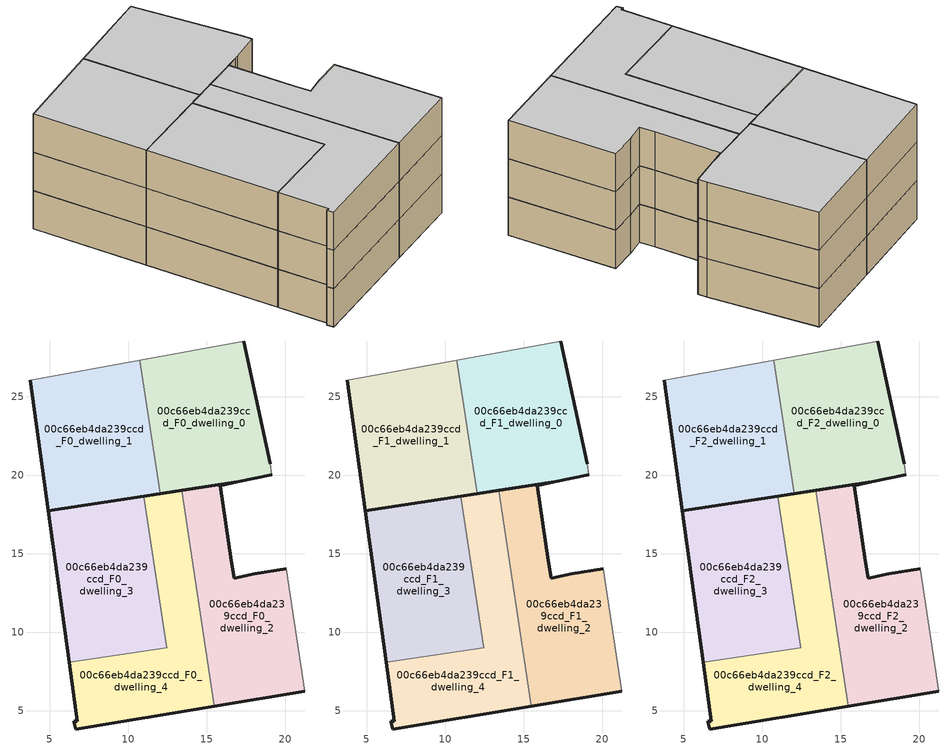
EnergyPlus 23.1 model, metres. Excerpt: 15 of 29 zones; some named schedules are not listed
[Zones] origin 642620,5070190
00c66eb4da239ccd_F0_dwelling_0
 floor ground (EU_floor_Construction): 19.16,20.05 19.06,20.75 17.36,28.56 10.75,27.34 12.04,18.84 16.99,19.59 z0
 wall outside (EU_wall_Construction): 19.16,20.05 16.99,19.59 12.04,18.84 / 17.36,28.56 19.06,20.75 z0:3
 wall adiabatic (EU_wall_Construction): 19.06,20.75 19.16,20.05 / 10.75,27.34 17.36,28.56 z0:3
 wall to 00c66eb4da239ccd_F0_dwelling_1 (EU_wall_Construction): 12.04,18.84 10.75,27.34 z0:3
00c66eb4da239ccd_F0_dwelling_1
 floor ground (EU_floor_Construction): 12.04,18.84 10.75,27.34 3.76,26.06 4.9,17.76 z0
 wall outside (EU_wall_Construction): 12.04,18.84 4.9,17.76 3.76,26.06 z0:3
 wall adiabatic (EU_wall_Construction): 3.76,26.06 10.75,27.34 z0:3
00c66eb4da239ccd_F0_dwelling_2
 floor ground (EU_floor_Construction): 21.26,6.24 20.06,14.05 18.06,13.75 16.76,13.45 16.56,14.55 15.86,19.35 16.99,19.59 13.41,19.05 15.5,5.29 z0
 wall outside (EU_wall_Construction): 21.26,6.24 15.5,5.29 / 13.41,19.05 16.99,19.59 15.86,19.35 16.56,14.55 16.76,13.45 18.06,13.75 20.06,14.05 z0:3
 wall adiabatic (EU_wall_Construction): 20.06,14.05 21.26,6.24 z0:3
 wall to 00c66eb4da239ccd_F0_dwelling_4 (EU_wall_Construction): 15.5,5.29 13.41,19.05 z0:3
00c66eb4da239ccd_F0_dwelling_3
 floor ground (EU_floor_Construction): 12.45,9.02 10.99,18.68 4.9,17.76 6.24,8.08 z0
 wall outside (EU_wall_Construction): 6.24,8.08 4.9,17.76 10.99,18.68 z0:3
 wall to 00c66eb4da239ccd_F0_dwelling_4 (EU_wall_Construction): 10.99,18.68 12.45,9.02 6.24,8.08 z0:3
00c66eb4da239ccd_F0_dwelling_4
 floor ground (EU_floor_Construction): 15.5,5.29 13.41,19.05 10.99,18.68 12.45,9.02 6.24,8.08 6.75,4.34 6.55,4.34 6.65,3.84 z0
 wall outside (EU_wall_Construction): 10.99,18.68 13.41,19.05 / 15.5,5.29 6.65,3.84 6.55,4.34 6.75,4.34 6.24,8.08 z0:3
00c66eb4da239ccd_F1_dwelling_0
 floor to 00c66eb4da239ccd_F0_dwelling_0 (EU_floor_Construction): 19.16,20.05 19.06,20.75 17.36,28.56 10.75,27.34 12.04,18.84 16.99,19.59 z3
 wall outside (EU_wall_Construction): 19.16,20.05 16.99,19.59 12.04,18.84 / 17.36,28.56 19.06,20.75 z3:6
 wall adiabatic (EU_wall_Construction): 19.06,20.75 19.16,20.05 / 10.75,27.34 17.36,28.56 z3:6
 wall to 00c66eb4da239ccd_F1_dwelling_1 (EU_wall_Construction): 12.04,18.84 10.75,27.34 z3:6
00c66eb4da239ccd_F1_dwelling_1
 floor to 00c66eb4da239ccd_F0_dwelling_1 (EU_floor_Construction): 12.04,18.84 10.75,27.34 3.75,26.06 4.9,17.76 z3
 wall outside (EU_wall_Construction): 12.04,18.84 4.9,17.76 3.76,26.06 z3:6
 wall adiabatic (EU_wall_Construction): 3.76,26.06 10.75,27.34 z3:6
00c66eb4da239ccd_F1_dwelling_2
 floor to 00c66eb4da239ccd_F0_dwelling_2 (EU_floor_Construction): 21.26,6.24 20.06,14.05 18.06,13.75 16.76,13.45 16.56,14.55 15.86,19.35 16.99,19.59 13.41,19.05 15.5,5.29 z3
 wall outside (EU_wall_Construction): 21.26,6.24 15.5,5.29 / 13.41,19.05 16.99,19.59 15.86,19.35 16.56,14.55 16.76,13.45 18.06,13.75 20.06,14.05 z3:6
 wall adiabatic (EU_wall_Construction): 20.06,14.05 21.26,6.24 z3:6
 wall to 00c66eb4da239ccd_F1_dwelling_4 (EU_wall_Construction): 15.5,5.29 13.41,19.05 z3:6
00c66eb4da239ccd_F1_dwelling_3
 floor to 00c66eb4da239ccd_F0_dwelling_3 (EU_floor_Construction): 12.45,9.02 10.99,18.68 4.9,17.76 6.24,8.08 z3
 wall outside (EU_wall_Construction): 6.24,8.08 4.9,17.76 10.99,18.68 z3:6
 wall to 00c66eb4da239ccd_F1_dwelling_4 (EU_wall_Construction): 10.99,18.68 12.45,9.02 6.24,8.08 z3:6
00c66eb4da239ccd_F1_dwelling_4
 floor to 00c66eb4da239ccd_F0_dwelling_4 (EU_floor_Construction): 15.5,5.29 13.41,19.05 10.99,18.68 12.45,9.02 6.24,8.08 6.75,4.34 6.55,4.34 6.65,3.84 z3
 wall outside (EU_wall_Construction): 10.99,18.68 13.41,19.05 / 15.5,5.29 6.65,3.84 6.55,4.34 6.75,4.34 6.24,8.08 z3:6
00c66eb4da239ccd_F2_dwelling_0
 floor to 00c66eb4da239ccd_F1_dwelling_0 (EU_floor_Construction): 19.16,20.05 19.06,20.75 17.36,28.56 10.75,27.34 12.04,18.84 16.99,19.59 z6
 wall outside (EU_wall_Construction): 19.16,20.05 16.99,19.59 12.04,18.84 / 17.36,28.56 19.06,20.75 z6:9
 wall adiabatic (EU_wall_Construction): 19.06,20.75 19.16,20.05 / 10.75,27.34 17.36,28.56 z6:9
 wall to 00c66eb4da239ccd_F2_dwelling_1 (EU_wall_Construction): 12.04,18.84 10.75,27.34 z6:9
 ceiling to 00c66eb4da239ccd_F3_dwelling_0 (EU_floor_Construction): 17.36,28.56 19.06,20.75 19.16,20.05 16.99,19.59 12.04,18.84 10.75,27.34 z9
00c66eb4da239ccd_F2_dwelling_1
 floor to 00c66eb4da239ccd_F1_dwelling_1 (EU_floor_Construction): 12.04,18.84 10.75,27.34 3.75,26.06 4.9,17.76 z6
 wall outside (EU_wall_Construction): 12.04,18.84 4.9,17.76 3.76,26.06 z6:9
 wall adiabatic (EU_wall_Construction): 3.76,26.06 10.75,27.34 z6:9
 ceiling to 00c66eb4da239ccd_F3_dwelling_1 (EU_floor_Construction): 10.75,27.34 12.04,18.84 4.9,17.76 3.75,26.06 z9
00c66eb4da239ccd_F2_dwelling_2
 floor to 00c66eb4da239ccd_F1_dwelling_2 (EU_floor_Construction): 21.26,6.24 20.06,14.05 18.06,13.75 16.76,13.45 16.56,14.55 15.86,19.35 16.99,19.59 13.41,19.05 15.5,5.29 z6
 wall outside (EU_wall_Construction): 21.26,6.24 15.5,5.29 / 13.41,19.05 16.99,19.59 15.86,19.35 16.56,14.55 16.76,13.45 18.06,13.75 20.06,14.05 z6:9
 wall adiabatic (EU_wall_Construction): 20.06,14.05 21.26,6.24 z6:9
 wall to 00c66eb4da239ccd_F2_dwelling_4 (EU_wall_Construction): 15.5,5.29 13.41,19.05 z6:9
 ceiling to 00c66eb4da239ccd_F3_dwelling_2 (EU_floor_Construction): 16.99,19.59 15.86,19.35 16.56,14.55 16.76,13.45 18.06,13.75 20.06,14.05 21.26,6.24 15.5,5.29 13.41,19.05 z9
00c66eb4da239ccd_F2_dwelling_3
 floor to 00c66eb4da239ccd_F1_dwelling_3 (EU_floor_Construction): 12.45,9.02 10.99,18.68 4.9,17.76 6.24,8.08 z6
 wall outside (EU_wall_Construction): 6.24,8.08 4.9,17.76 10.99,18.68 z6:9
 wall to 00c66eb4da239ccd_F2_dwelling_4 (EU_wall_Construction): 10.99,18.68 12.45,9.02 6.24,8.08 z6:9
 ceiling to 00c66eb4da239ccd_F3_dwelling_3 (EU_floor_Construction): 10.99,18.68 12.45,9.02 6.24,8.08 4.9,17.76 z9
00c66eb4da239ccd_F2_dwelling_4
 floor to 00c66eb4da239ccd_F1_dwelling_4 (EU_floor_Construction): 15.5,5.29 13.41,19.05 10.99,18.68 12.45,9.02 6.24,8.08 6.75,4.34 6.55,4.34 6.65,3.84 z6
 wall outside (EU_wall_Construction): 10.99,18.68 13.41,19.05 / 15.5,5.29 6.65,3.84 6.55,4.34 6.75,4.34 6.24,8.08 z6:9
 ceiling to 00c66eb4da239ccd_F3_dwelling_4 (EU_floor_Construction): 13.41,19.05 15.5,5.29 6.65,3.84 6.55,4.34 6.75,4.34 6.24,8.08 12.45,9.02 10.99,18.68 z9
[Building]
EU S2 Campaign: North Axis=0; Terrain=City; Solar Distribution=FullExterior
[Site:Location]
Lyon-Bron: Latitude=45.75; Longitude=5; Time Zone=1; Elevation=198
[SizingPeriod:WeatherFileDays]
AnnualSizingPeriod: Begin Month=1; Begin Day of Month=1; End Month=12; End Day of Month=31; Day of Week for Start Day=Monday; Use Weather File Daylight Saving Period=No; Use Weather File Rain and Snow Indicators=No
[MATERIAL]
EU_InternalMass_Material: Roughness=MediumRough; Thickness=0.1; Conductivity=1; Density=1800; Specific Heat=900; Thermal Absorptance=0.9; Solar Absorptance=0.7; Visible Absorptance=0.7
[MATERIAL:NOMASS] Roughness=MediumRough; Thermal Absorptance=0.9; Solar Absorptance=0.7; Visible Absorptance=0.7
Name | Thermal Resistance
EU_wall_NoMass | 0.776494
EU_floor_NoMass | 0.421597
[CONSTRUCTION]
EU_wall_Construction: EU_wall_NoMass
EU_floor_Construction: EU_floor_NoMass
EU_InternalMass_Construction: EU_InternalMass_Material
[ZONE] Type=1; Multiplier=1; Ceiling Height=autocalculate; Floor Area=autocalculate; Part of Total Floor Area=Yes
Name | Volume
00c66eb4da239ccd_F0_dwelling_0 | 182.479
00c66eb4da239ccd_F1_dwelling_0; 00c66eb4da239ccd_F2_dwelling_0 | 182.48
00c66eb4da239ccd_F0_dwelling_1 | 182.449
00c66eb4da239ccd_F1_dwelling_1; 00c66eb4da239ccd_F2_dwelling_1 | 182.448
00c66eb4da239ccd_F0_dwelling_2 | 182.441
00c66eb4da239ccd_F1_dwelling_2; 00c66eb4da239ccd_F2_dwelling_2 | 182.443
00c66eb4da239ccd_F0_dwelling_3 | 182.473
00c66eb4da239ccd_F1_dwelling_3; 00c66eb4da239ccd_F2_dwelling_3 | 182.472
00c66eb4da239ccd_F0_dwelling_4 | 182.438
00c66eb4da239ccd_F1_dwelling_4; 00c66eb4da239ccd_F2_dwelling_4 | 182.437
[INTERNALMASS] Construction=EU_InternalMass_Construction
Name | Zone or ZoneList | Surface Area
00c66eb4da239ccd_F0_dwelling_0_EU_InternalMass | 00c66eb4da239ccd_F0_dwelling_0 | 60.8265
00c66eb4da239ccd_F0_dwelling_1_EU_InternalMass | 00c66eb4da239ccd_F0_dwelling_1 | 60.8153
00c66eb4da239ccd_F0_dwelling_2_EU_InternalMass | 00c66eb4da239ccd_F0_dwelling_2 | 60.8136
00c66eb4da239ccd_F0_dwelling_3_EU_InternalMass | 00c66eb4da239ccd_F0_dwelling_3 | 60.8235
00c66eb4da239ccd_F0_dwelling_4_EU_InternalMass | 00c66eb4da239ccd_F0_dwelling_4 | 60.8121
00c66eb4da239ccd_F1_dwelling_0_EU_InternalMass | 00c66eb4da239ccd_F1_dwelling_0 | 60.8265
00c66eb4da239ccd_F1_dwelling_1_EU_InternalMass | 00c66eb4da239ccd_F1_dwelling_1 | 60.8153
00c66eb4da239ccd_F1_dwelling_2_EU_InternalMass | 00c66eb4da239ccd_F1_dwelling_2 | 60.8136
00c66eb4da239ccd_F1_dwelling_3_EU_InternalMass | 00c66eb4da239ccd_F1_dwelling_3 | 60.8235
00c66eb4da239ccd_F1_dwelling_4_EU_InternalMass | 00c66eb4da239ccd_F1_dwelling_4 | 60.8121
00c66eb4da239ccd_F2_dwelling_0_EU_InternalMass | 00c66eb4da239ccd_F2_dwelling_0 | 60.8265
00c66eb4da239ccd_F2_dwelling_1_EU_InternalMass | 00c66eb4da239ccd_F2_dwelling_1 | 60.8153
00c66eb4da239ccd_F2_dwelling_2_EU_InternalMass | 00c66eb4da239ccd_F2_dwelling_2 | 60.8136
00c66eb4da239ccd_F2_dwelling_3_EU_InternalMass | 00c66eb4da239ccd_F2_dwelling_3 | 60.8235
00c66eb4da239ccd_F2_dwelling_4_EU_InternalMass | 00c66eb4da239ccd_F2_dwelling_4 | 60.8121
[OTHEREQUIPMENT] Fuel Type=Electricity; Design Level Calculation Method=Watts/Area; Power per Zone Floor Area=1; Fraction Latent=0; Fraction Radiant=0; Fraction Lost=0; Carbon Dioxide Generation Rate=0; EndUse Subcategory=EU_Step8_InternalGains
Name | Zone or ZoneList or Space or SpaceList | Schedule
EU_Step8_InternalGain_00c66eb4da239ccd_F0_dwelling_0_f000 | 00c66eb4da239ccd_F0_dwelling_0 | EU_Step8_GainSchedule_00c66eb4da239ccd_F0_dwelling_0_f000
EU_Step8_InternalGain_00c66eb4da239ccd_F0_dwelling_1_f000 | 00c66eb4da239ccd_F0_dwelling_1 | EU_Step8_GainSchedule_00c66eb4da239ccd_F0_dwelling_1_f000
EU_Step8_InternalGain_00c66eb4da239ccd_F0_dwelling_2_f000 | 00c66eb4da239ccd_F0_dwelling_2 | EU_Step8_GainSchedule_00c66eb4da239ccd_F0_dwelling_2_f000
EU_Step8_InternalGain_00c66eb4da239ccd_F0_dwelling_3_f000 | 00c66eb4da239ccd_F0_dwelling_3 | EU_Step8_GainSchedule_00c66eb4da239ccd_F0_dwelling_3_f000
EU_Step8_InternalGain_00c66eb4da239ccd_F0_dwelling_4_f000 | 00c66eb4da239ccd_F0_dwelling_4 | EU_Step8_GainSchedule_00c66eb4da239ccd_F0_dwelling_4_f000
EU_Step8_InternalGain_00c66eb4da239ccd_F1_dwelling_0_f000 | 00c66eb4da239ccd_F1_dwelling_0 | EU_Step8_GainSchedule_00c66eb4da239ccd_F1_dwelling_0_f000
EU_Step8_InternalGain_00c66eb4da239ccd_F1_dwelling_1_f000 | 00c66eb4da239ccd_F1_dwelling_1 | EU_Step8_GainSchedule_00c66eb4da239ccd_F1_dwelling_1_f000
EU_Step8_InternalGain_00c66eb4da239ccd_F1_dwelling_2_f000 | 00c66eb4da239ccd_F1_dwelling_2 | EU_Step8_GainSchedule_00c66eb4da239ccd_F1_dwelling_2_f000
EU_Step8_InternalGain_00c66eb4da239ccd_F1_dwelling_3_f000 | 00c66eb4da239ccd_F1_dwelling_3 | EU_Step8_GainSchedule_00c66eb4da239ccd_F1_dwelling_3_f000
EU_Step8_InternalGain_00c66eb4da239ccd_F1_dwelling_4_f000 | 00c66eb4da239ccd_F1_dwelling_4 | EU_Step8_GainSchedule_00c66eb4da239ccd_F1_dwelling_4_f000
EU_Step8_InternalGain_00c66eb4da239ccd_F2_dwelling_0_f000 | 00c66eb4da239ccd_F2_dwelling_0 | EU_Step8_GainSchedule_00c66eb4da239ccd_F2_dwelling_0_f000
EU_Step8_InternalGain_00c66eb4da239ccd_F2_dwelling_1_f000 | 00c66eb4da239ccd_F2_dwelling_1 | EU_Step8_GainSchedule_00c66eb4da239ccd_F2_dwelling_1_f000
EU_Step8_InternalGain_00c66eb4da239ccd_F2_dwelling_2_f000 | 00c66eb4da239ccd_F2_dwelling_2 | EU_Step8_GainSchedule_00c66eb4da239ccd_F2_dwelling_2_f000
EU_Step8_InternalGain_00c66eb4da239ccd_F2_dwelling_3_f000 | 00c66eb4da239ccd_F2_dwelling_3 | EU_Step8_GainSchedule_00c66eb4da239ccd_F2_dwelling_3_f000
EU_Step8_InternalGain_00c66eb4da239ccd_F2_dwelling_4_f000 | 00c66eb4da239ccd_F2_dwelling_4 | EU_Step8_GainSchedule_00c66eb4da239ccd_F2_dwelling_4_f000
[ZONEVENTILATION:DESIGNFLOWRATE] Schedule=EU_AlwaysOn; Design Flow Rate Calculation Method=AirChanges/Hour; Air Changes per Hour=0.693814; Ventilation Type=Natural; Fan Pressure Rise=0; Fan Total Efficiency=1; Constant Term Coefficient=1; Temperature Term Coefficient=0; Velocity Term Coefficient=0; Velocity Squared Term Coefficient=0; Minimum Indoor Temperature=-100; Maximum Indoor Temperature=100; Delta Temperature=-100; Minimum Outdoor Temperature=-100; Maximum Outdoor Temperature=100; Maximum Wind Speed=40
Name | Zone or ZoneList or Space or SpaceList
EU_ConstantAir_00c66eb4da239ccd_F0_dwelling_0 | 00c66eb4da239ccd_F0_dwelling_0
EU_ConstantAir_00c66eb4da239ccd_F0_dwelling_1 | 00c66eb4da239ccd_F0_dwelling_1
EU_ConstantAir_00c66eb4da239ccd_F0_dwelling_2 | 00c66eb4da239ccd_F0_dwelling_2
EU_ConstantAir_00c66eb4da239ccd_F0_dwelling_3 | 00c66eb4da239ccd_F0_dwelling_3
EU_ConstantAir_00c66eb4da239ccd_F0_dwelling_4 | 00c66eb4da239ccd_F0_dwelling_4
EU_ConstantAir_00c66eb4da239ccd_F1_dwelling_0 | 00c66eb4da239ccd_F1_dwelling_0
EU_ConstantAir_00c66eb4da239ccd_F1_dwelling_1 | 00c66eb4da239ccd_F1_dwelling_1
EU_ConstantAir_00c66eb4da239ccd_F1_dwelling_2 | 00c66eb4da239ccd_F1_dwelling_2
EU_ConstantAir_00c66eb4da239ccd_F1_dwelling_3 | 00c66eb4da239ccd_F1_dwelling_3
EU_ConstantAir_00c66eb4da239ccd_F1_dwelling_4 | 00c66eb4da239ccd_F1_dwelling_4
EU_ConstantAir_00c66eb4da239ccd_F2_dwelling_0 | 00c66eb4da239ccd_F2_dwelling_0
EU_ConstantAir_00c66eb4da239ccd_F2_dwelling_1 | 00c66eb4da239ccd_F2_dwelling_1
EU_ConstantAir_00c66eb4da239ccd_F2_dwelling_2 | 00c66eb4da239ccd_F2_dwelling_2
EU_ConstantAir_00c66eb4da239ccd_F2_dwelling_3 | 00c66eb4da239ccd_F2_dwelling_3
EU_ConstantAir_00c66eb4da239ccd_F2_dwelling_4 | 00c66eb4da239ccd_F2_dwelling_4
[HVACTEMPLATE:THERMOSTAT] Constant Heating Setpoint=20; Constant Cooling Setpoint=50
EU_HeatOnly_00c66eb4da239ccd_F0_dwelling_0; EU_HeatOnly_00c66eb4da239ccd_F0_dwelling_1; EU_HeatOnly_00c66eb4da239ccd_F0_dwelling_2; EU_HeatOnly_00c66eb4da239ccd_F0_dwelling_3; EU_HeatOnly_00c66eb4da239ccd_F0_dwelling_4; EU_HeatOnly_00c66eb4da239ccd_F1_dwelling_0; EU_HeatOnly_00c66eb4da239ccd_F1_dwelling_1; EU_HeatOnly_00c66eb4da239ccd_F1_dwelling_2; EU_HeatOnly_00c66eb4da239ccd_F1_dwelling_3; EU_HeatOnly_00c66eb4da239ccd_F1_dwelling_4; EU_HeatOnly_00c66eb4da239ccd_F2_dwelling_0; EU_HeatOnly_00c66eb4da239ccd_F2_dwelling_1; EU_HeatOnly_00c66eb4da239ccd_F2_dwelling_2; EU_HeatOnly_00c66eb4da239ccd_F2_dwelling_3; EU_HeatOnly_00c66eb4da239ccd_F2_dwelling_4; EU_HeatOnly_00c66eb4da239ccd_F3_dwelling_0; EU_HeatOnly_00c66eb4da239ccd_F3_dwelling_1; EU_HeatOnly_00c66eb4da239ccd_F3_dwelling_2; EU_HeatOnly_00c66eb4da239ccd_F3_dwelling_3; EU_HeatOnly_00c66eb4da239ccd_F3_dwelling_4; EU_HeatOnly_00c66eb4da239ccd_F4_dwelling_0; EU_HeatOnly_00c66eb4da239ccd_F4_dwelling_1; EU_HeatOnly_00c66eb4da239ccd_F4_dwelling_2; EU_HeatOnly_00c66eb4da239ccd_F4_dwelling_3; EU_HeatOnly_00c66eb4da239ccd_F4_dwelling_4; EU_HeatOnly_00c66eb4da239ccd_F5_dwelling_0; EU_HeatOnly_00c66eb4da239ccd_F5_dwelling_1; EU_HeatOnly_00c66eb4da239ccd_F5_dwelling_2; EU_HeatOnly_00c66eb4da239ccd_F5_dwelling_3
[HVACTEMPLATE:ZONE:IDEALLOADSAIRSYSTEM] System Availability Schedule=EU_AlwaysOn; Maximum Heating Supply Air Temperature=50; Minimum Cooling Supply Air Temperature=13; Maximum Heating Supply Air Humidity Ratio=0.0156; Minimum Cooling Supply Air Humidity Ratio=0.0077; Heating Limit=NoLimit; Cooling Limit=NoLimit; Heating Availability Schedule=EU_AlwaysOn; Cooling Availability Schedule=EU_CoolingOff; Dehumidification Control Type=ConstantSensibleHeatRatio; Cooling Sensible Heat Ratio=0.7; Dehumidification Setpoint=60; Humidification Control Type=None; Humidification Setpoint=30; Outdoor Air Method=None; Outdoor Air Flow Rate per Person=0.00944; Outdoor Air Flow Rate per Zone Floor Area=0; Outdoor Air Flow Rate per Zone=0; Demand Controlled Ventilation Type=None; Outdoor Air Economizer Type=NoEconomizer; Heat Recovery Type=None; Sensible Heat Recovery Effectiveness=0.7; Latent Heat Recovery Effectiveness=0.65
Name | Template Thermostat
00c66eb4da239ccd_F0_dwelling_0 | EU_HeatOnly_00c66eb4da239ccd_F0_dwelling_0
00c66eb4da239ccd_F0_dwelling_1 | EU_HeatOnly_00c66eb4da239ccd_F0_dwelling_1
00c66eb4da239ccd_F0_dwelling_2 | EU_HeatOnly_00c66eb4da239ccd_F0_dwelling_2
00c66eb4da239ccd_F0_dwelling_3 | EU_HeatOnly_00c66eb4da239ccd_F0_dwelling_3
00c66eb4da239ccd_F0_dwelling_4 | EU_HeatOnly_00c66eb4da239ccd_F0_dwelling_4
00c66eb4da239ccd_F1_dwelling_0 | EU_HeatOnly_00c66eb4da239ccd_F1_dwelling_0
00c66eb4da239ccd_F1_dwelling_1 | EU_HeatOnly_00c66eb4da239ccd_F1_dwelling_1
00c66eb4da239ccd_F1_dwelling_2 | EU_HeatOnly_00c66eb4da239ccd_F1_dwelling_2
00c66eb4da239ccd_F1_dwelling_3 | EU_HeatOnly_00c66eb4da239ccd_F1_dwelling_3
00c66eb4da239ccd_F1_dwelling_4 | EU_HeatOnly_00c66eb4da239ccd_F1_dwelling_4
00c66eb4da239ccd_F2_dwelling_0 | EU_HeatOnly_00c66eb4da239ccd_F2_dwelling_0
00c66eb4da239ccd_F2_dwelling_1 | EU_HeatOnly_00c66eb4da239ccd_F2_dwelling_1
00c66eb4da239ccd_F2_dwelling_2 | EU_HeatOnly_00c66eb4da239ccd_F2_dwelling_2
00c66eb4da239ccd_F2_dwelling_3 | EU_HeatOnly_00c66eb4da239ccd_F2_dwelling_3
00c66eb4da239ccd_F2_dwelling_4 | EU_HeatOnly_00c66eb4da239ccd_F2_dwelling_4
[SIZING:ZONE] Zone Cooling Design Supply Air Temperature Input Method=SupplyAirTemperature; Zone Cooling Design Supply Air Temperature=13; Zone Heating Design Supply Air Temperature Input Method=SupplyAirTemperature; Zone Heating Design Supply Air Temperature=50; Zone Cooling Design Supply Air Humidity Ratio=0.008; Zone Heating Design Supply Air Humidity Ratio=0.008; Cooling Design Air Flow Method=DesignDay; Cooling Design Air Flow Rate=0; Cooling Minimum Air Flow per Zone Floor Area=0.000762; Cooling Minimum Air Flow=0; Cooling Minimum Air Flow Fraction=0.2; Heating Design Air Flow Method=DesignDay; Heating Design Air Flow Rate=0; Heating Maximum Air Flow per Zone Floor Area=0.002032; Heating Maximum Air Flow=0.141576; Heating Maximum Air Flow Fraction=0.3; Account for Dedicated Outdoor Air System=No; Dedicated Outdoor Air System Control Strategy=NeutralSupplyAir; Dedicated Outdoor Air Low Setpoint Temperature for Design=autosize; Dedicated Outdoor Air High Setpoint Temperature for Design=autosize; Zone Load Sizing Method=Sensible Load Only No Latent Load; Zone Latent Cooling Design Supply Air Humidity Ratio Input Method=HumidityRatioDifference; Zone Cooling Design Supply Air Humidity Ratio Difference=0.005; Zone Latent Heating Design Supply Air Humidity Ratio Input Method=HumidityRatioDifference; Zone Humidification Design Supply Air Humidity Ratio Difference=0.005
00c66eb4da239ccd_F0_dwelling_0; 00c66eb4da239ccd_F0_dwelling_1; 00c66eb4da239ccd_F0_dwelling_2; 00c66eb4da239ccd_F0_dwelling_3; 00c66eb4da239ccd_F0_dwelling_4; 00c66eb4da239ccd_F1_dwelling_0; 00c66eb4da239ccd_F1_dwelling_1; 00c66eb4da239ccd_F1_dwelling_2; 00c66eb4da239ccd_F1_dwelling_3; 00c66eb4da239ccd_F1_dwelling_4; 00c66eb4da239ccd_F2_dwelling_0; 00c66eb4da239ccd_F2_dwelling_1; 00c66eb4da239ccd_F2_dwelling_2; 00c66eb4da239ccd_F2_dwelling_3; 00c66eb4da239ccd_F2_dwelling_4
[SCHEDULE:FILE] Column Number=1; Rows to Skip at Top=0; Number of Hours of Data=8760; Column Separator=Comma; Interpolate to Timestep=No; Minutes per Item=60; Adjust Schedule for Daylight Savings=Yes
Name | File
EU_Step8_GainSchedule_00c66eb4da239ccd_F0_dwelling_0_f000 | ../../schedules/00c66eb4da239ccd/00c66eb4da239ccd_F0_dwelling_0_f000_gain.csv
EU_Step8_GainSchedule_00c66eb4da239ccd_F0_dwelling_1_f000 | ../../schedules/00c66eb4da239ccd/00c66eb4da239ccd_F0_dwelling_1_f000_gain.csv
EU_Step8_GainSchedule_00c66eb4da239ccd_F0_dwelling_2_f000 | ../../schedules/00c66eb4da239ccd/00c66eb4da239ccd_F0_dwelling_2_f000_gain.csv
